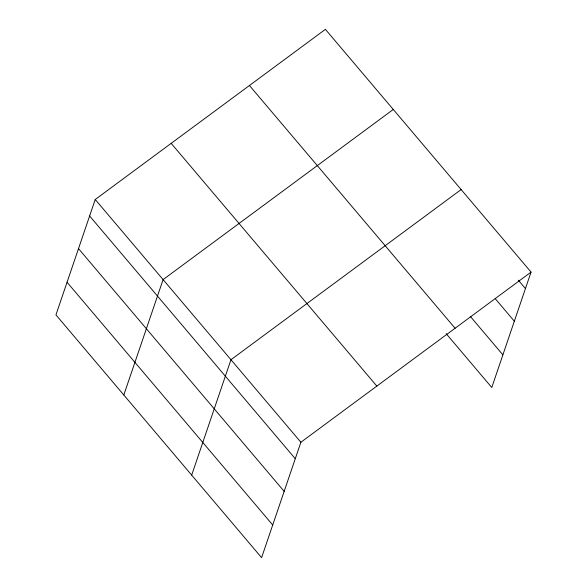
<?xml version="1.0" encoding="UTF-8"?>
<svg xmlns="http://www.w3.org/2000/svg" width="587" height="587" viewBox="0 0 587 587"><rect width="100%" height="100%" fill="white"/><g stroke="black" fill="none" stroke-linecap="round" stroke-linejoin="round"><path stroke-width="0.88" d="M95.226 199.499L55.948 314.896L261.597 557.65L300.882 442.253L531.052 272.104L325.403 29.35L95.226 199.499L300.882 442.253M123.813 395.007L163.091 279.61L393.268 109.461M191.678 475.11L230.955 359.721L461.133 189.564M531.052 272.104L491.774 387.501L446.142 333.636M518.336 280.182L525.446 288.577M495.369 298.834L514.337 321.221M470.297 316.386L502.883 354.856M249.446 85.504L455.094 328.258M171.184 143.353L376.839 386.107M89.62 215.972L295.276 458.726M78.511 248.617L284.159 491.37M67.057 282.252L272.713 525.005"/></g></svg>
